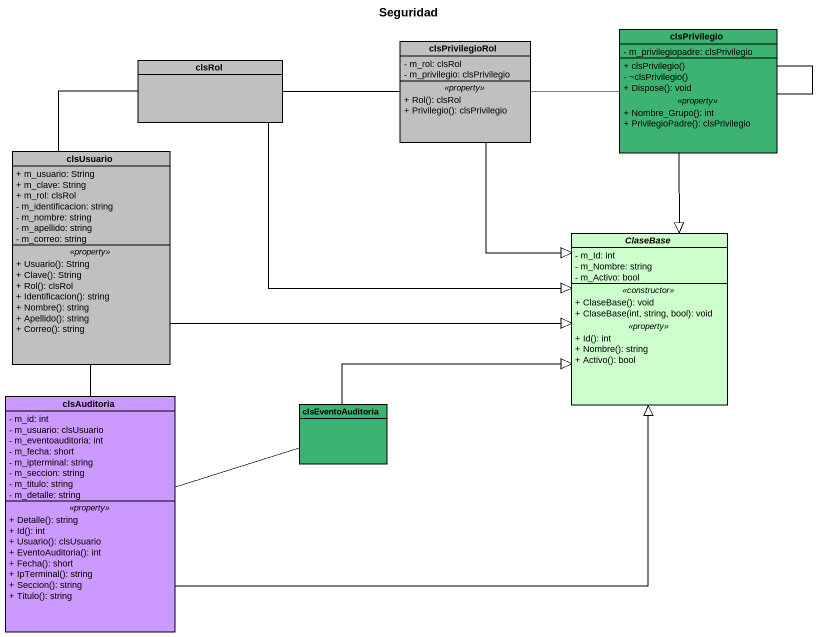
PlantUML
@startuml
title Seguridad
hide circle
hide empty members
skinparam classAttributeIconSize 0
class clsPrivilegioRol #C0C0C0 {
  - m_rol: clsRol
  - m_privilegio: clsPrivilegio
  .. <<property>> ..
  + Rol(): clsRol
  + Privilegio(): clsPrivilegio
}
class clsPrivilegio #3CB371 {
  - m_privilegiopadre: clsPrivilegio
  --
  + clsPrivilegio()
  - ~clsPrivilegio()
  + Dispose(): void
  .. <<property>> ..
  + Nombre_Grupo(): int
  + PrivilegioPadre(): clsPrivilegio
}
class clsRol #C0C0C0
class clsUsuario #C0C0C0 {
  + m_usuario: String
  + m_clave: String
  + m_rol: clsRol
  - m_identificacion: string
  - m_nombre: string
  - m_apellido: string
  - m_correo: string
  .. <<property>> ..
  + Usuario(): String
  + Clave(): String
  + Rol(): clsRol
  + Identificacion(): string
  + Nombre(): string
  + Apellido(): string
  + Correo(): string
}
abstract class ClaseBase #CCFFCC {
  - m_Id: int
  - m_Nombre: string
  - m_Activo: bool
  .. <<constructor>> ..
  + ClaseBase(): void
  + ClaseBase(int, string, bool): void
  .. <<property>> ..
  + Id(): int
  + Nombre(): string
  + Activo(): bool
}
class clsAuditoria #CC99FF {
  - m_id: int
  - m_usuario: clsUsuario
  - m_eventoauditoria: int
  - m_fecha: short
  - m_ipterminal: string
  - m_seccion: string
  - m_titulo: string
  - m_detalle: string
  .. <<property>> ..
  + Detalle(): string
  + Id(): int
  + Usuario(): clsUsuario
  + EventoAuditoria(): int
  + Fecha(): short
  + IpTerminal(): string
  + Seccion(): string
  + Titulo(): string
}
class clsEventoAuditoria #3CB371
clsPrivilegioRol -right- clsPrivilegio
clsPrivilegioRol -left- clsRol
clsPrivilegioRol --|> ClaseBase
clsPrivilegio -- clsPrivilegio
clsPrivilegio --|> ClaseBase
clsRol -- clsUsuario
clsRol -right-|> ClaseBase
clsUsuario -right-|> ClaseBase
clsAuditoria -up- clsUsuario
clsAuditoria -right-|> ClaseBase
clsEventoAuditoria -right-|> ClaseBase
clsEventoAuditoria -left- clsAuditoria
@enduml
